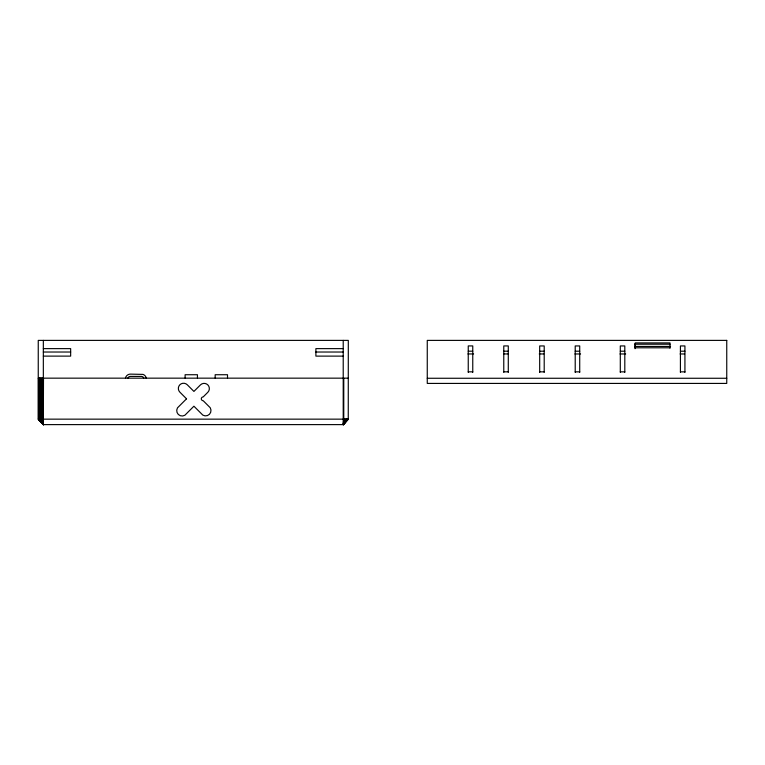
<?xml version="1.0" encoding="UTF-8"?>
<svg xmlns="http://www.w3.org/2000/svg" width="765" height="765" viewBox="0 0 765 765"><rect width="100%" height="100%" fill="white"/><g stroke="black" fill="none" stroke-linecap="round" stroke-linejoin="round"><path stroke-width="1.15" d="M343.217 340.387L343.217 424.613L348.257 419.153L348.305 340.387L38.25 340.387L38.25 419.153L43.337 424.613L343.217 424.613L343.762 419.153L343.762 378.159M43.49 378.159L43.337 424.613L38.288 419.153L348.305 419.153L343.217 424.613L344.422 419.153M348.238 419.153L343.217 424.613L345.053 419.153M346.22 419.153L343.217 424.613L348.094 419.153L343.217 424.613L345.656 419.153M346.574 420.712L343.217 424.613L344.24 422.796M347.865 419.153L343.217 424.613L346.727 419.153M347.176 419.153L343.217 424.613L347.559 419.153L343.217 424.613L345.005 421.878M343.217 424.613L346.574 420.061M635.266 344.212L669.997 344.212M635.027 346.43L670.551 346.43M635.266 347.798L669.997 347.798M43.337 348.63L70.657 348.63L70.657 356.117L43.337 356.117M343.217 348.63L315.888 348.63L315.888 356.117L343.217 356.117M468.247 351.183L472.76 351.183M503.772 351.183L508.285 351.183M539.688 351.202L544.202 351.202M575.213 351.202L579.717 351.202M620.3 351.202L624.804 351.202M680.42 351.202L684.924 351.202M43.337 352.024L70.657 352.024M315.888 352.024L343.217 352.024M467.931 353.946L473.621 353.946M503.552 353.946L508.056 353.946M539.239 353.956L543.791 353.956M574.898 353.966L580.578 353.966M619.985 353.966L625.665 353.966M680.095 353.966L684.646 353.966M468.247 371.828L472.76 371.828M503.772 371.828L508.285 371.828M539.688 371.847L544.202 371.847M575.213 371.847L579.717 371.847M620.3 371.847L624.804 371.847M680.42 371.847L684.924 371.847M38.25 378.159L348.305 378.159M427.262 378.264L726.75 378.264M38.317 419.153L43.337 424.613L42.811 378.159M40.526 421.486L43.337 424.613L42.151 419.153L42.151 378.159M41.31 422.27L43.337 424.613L41.52 419.153L41.52 378.159M38.891 419.153L43.337 424.613L40.908 419.153L40.908 378.159M41.281 421.878L43.337 424.613L40.344 419.153L40.344 378.159M42.104 422.796L43.337 424.613L38.46 419.153L38.46 378.159M146.268 378.216L145.886 377.002A5.049 5.049 0 0 0 143.036 374.401L130.519 374.123A5.03 5.03 0 0 0 125.45 378.149M684.924 372.392L684.924 345.943L680.42 345.943L680.42 372.392M669.997 348.132L669.997 342.902L635.266 342.902L635.266 348.132M635.027 343.475L635.027 348.697M624.804 372.392L624.804 345.943L620.3 345.943L620.3 372.392M579.717 372.392L579.717 345.943L575.213 345.943L575.213 372.392M544.202 372.392L544.202 345.943L539.688 345.943L539.688 372.392M508.285 372.373L508.285 345.923L503.772 345.923L503.772 372.373M472.76 372.373L472.76 345.923L468.247 345.923L468.247 372.373M227.511 378.063L227.511 374.726L215.166 374.726L215.166 378.063M197.446 378.063L197.446 374.726L185.111 374.726L185.111 378.063M43.337 340.387L43.337 378.627M39.837 378.159L39.837 419.153L43.337 424.613L38.69 419.153L38.69 378.159M39.388 378.159L39.388 419.153L43.337 424.613L39.005 419.153L39.005 378.159M127.765 378.369A2.735 2.735 0 0 1 130.385 376.409L141.544 376.418A2.735 2.735 0 0 1 143.791 377.986M186.526 398.814L177.49 407.85A5.384 5.384 0 0 0 184.881 415.242L193.918 406.205L202.83 415.118A5.384 5.384 0 0 0 210.222 407.726L203.213 400.726A1.913 1.913 0 0 1 201.31 398.814A1.913 1.913 0 0 1 203.213 396.911L207.831 392.282A5.231 5.231 0 0 0 207.831 384.9A5.231 5.231 0 0 0 200.44 384.9L193.918 391.422L187.262 384.766A5.231 5.231 0 0 0 179.871 384.766A5.231 5.231 0 0 0 179.871 392.158L186.526 398.814M726.75 340.387L427.262 340.387L427.262 383.418L726.75 383.418L726.75 340.387"/></g></svg>
